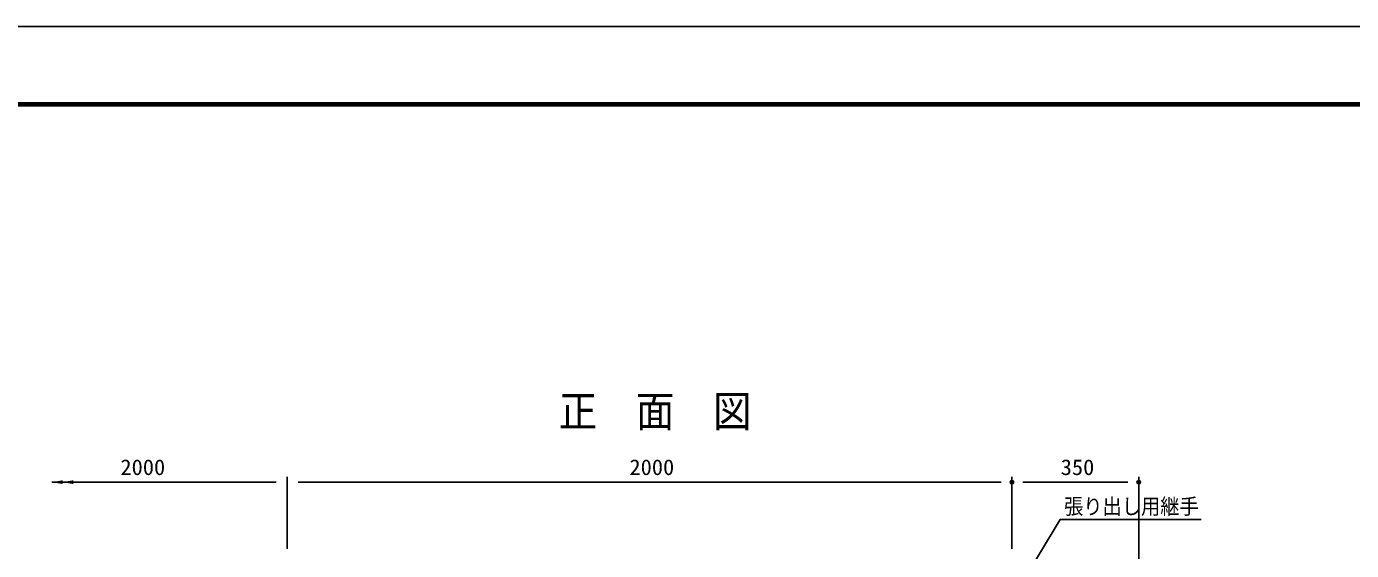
# Model space of a CAD drawing. Units: millimetres, scale not verified. Extents: x -5012 to 5012, y -3544 to 3544.
# Drawn here: x -2612 to 1044, y 2097 to 3544 of the extents above; entities that cross this region are included whole.
import ezdxf
from ezdxf.enums import TextEntityAlignment as Align

# ---------------------------------------------------------------- set-up
doc = ezdxf.new("R2010")
doc.units = ezdxf.units.MM
doc.header["$LTSCALE"] = 20
doc.header["$PDMODE"] = 32
doc.header["$PDSIZE"] = 10
for name, color, linetype, lineweight in [('0-0_6文字', 1, 'Continuous', 25), ('0-1_5寸法', 1, 'Continuous', 25), ('0-3_0', 7, 'Continuous', 25), ('1-0_KISO', 1, 'Continuous', 25)]:
    doc.layers.add(name, color=color, linetype=linetype, lineweight=lineweight)
doc.layers.add('0-5_DEFPOINTS', color=7, linetype='Continuous')
doc.styles.add('ＭＳ ゴシック', font='')
doc.styles.get('ＭＳ ゴシック').set_extended_font_data('MS Gothic')

msp = doc.modelspace()

# ---------------------------------------------------------------- linework, layer by layer
at = {"layer": '0-1_5寸法'}
for p, q in [((-1922.53, 2285.91), (-2541.62, 2285.91)), ((-2427.77, 2285.91), (-2539.62, 2285.91)), ((-2398.82, 2285.91), (-2510.68, 2285.91)), ((-1892.53, 2102.25), (-1892.53, 2300.91)), ((-1892.53, 2102.25), (-1892.53, 2300.91)), ((-1862.53, 2285.91), (77.47, 2285.91)), ((107.47, 2102.25), (107.47, 2300.91)), ((107.47, 2102.25), (107.47, 2300.91)), ((137.47, 2285.91), (427.47, 2285.91)), ((457.47, 2004.96), (457.47, 2300.91))]:
    msp.add_line(p, q, dxfattribs=at)
msp.add_lwpolyline([(629.33, 2182.43), (240.25, 2182.43), (121.26, 1984.31)], dxfattribs=at)
for points in [[(-2541.62, 2285.91), (-2511.62, 2291.12), (-2511.62, 2280.7)], [(-2512.68, 2285.91), (-2482.68, 2291.12), (-2482.68, 2280.7)]]:
    msp.add_solid(points, dxfattribs=at)
at = {"layer": '0-3_0', "color": 3}
msp.add_lwpolyline([(-5011.88, 3543.75), (5011.87, 3543.75), (5011.87, -3543.75), (-5011.88, -3543.75)], close=True, dxfattribs=at)
at = {"layer": '0-3_0'}
for points in [[(-4674.38, 3332.81), (4674.37, 3332.81), (4674.37, -3332.81), (-4674.38, -3332.81)], [(-4672.27, 3330.7), (4672.27, 3330.7), (4672.27, -3330.7), (-4672.27, -3330.7)], [(-4670.16, 3328.59), (4670.16, 3328.59), (4670.16, -3328.59), (-4670.16, -3328.59)], [(-4668.05, 3326.48), (4668.05, 3326.48), (4668.05, -3326.48), (-4668.05, -3326.48)], [(-4665.94, 3324.37), (4665.94, 3324.37), (4665.94, -3324.38), (-4665.94, -3324.38)]]:
    msp.add_lwpolyline(points, close=True, dxfattribs=at)
at = {"layer": '0-5_DEFPOINTS'}
for p in [(107.47, 2285.91), (457.47, 2285.91)]:
    msp.add_point(p, dxfattribs=at)
at = {"layer": '1-0_KISO'}
msp.add_line((107.47, 2102.25), (107.47, 2300.91), dxfattribs=at)

# ---------------------------------------------------------------- texts
at = {"layer": '0-0_6文字', "color": 7, "style": 'ＭＳ ゴシック', "width": 0.9}
msp.add_text('正\u3000面\u3000図', height=86.66, dxfattribs=at).set_placement((-1142.95, 2412.25), align=Align.BOTTOM_LEFT)
at = {"layer": '0-1_5寸法', "color": 3, "style": 'ＭＳ ゴシック'}
for s, width, p in [('2000', 1.05, (-2352.59, 2292.59)), ('2000', 1.05, (-948.03, 2292.59)), ('350', 1.05, (241.97, 2292.59)), ('張り出し用継手', 0.9, (251.14, 2184.37))]:
    msp.add_text(s, height=43.26, dxfattribs=dict(at, width=width)).set_placement(p, align=Align.BOTTOM_LEFT)

doc.saveas('drawing.dxf')
